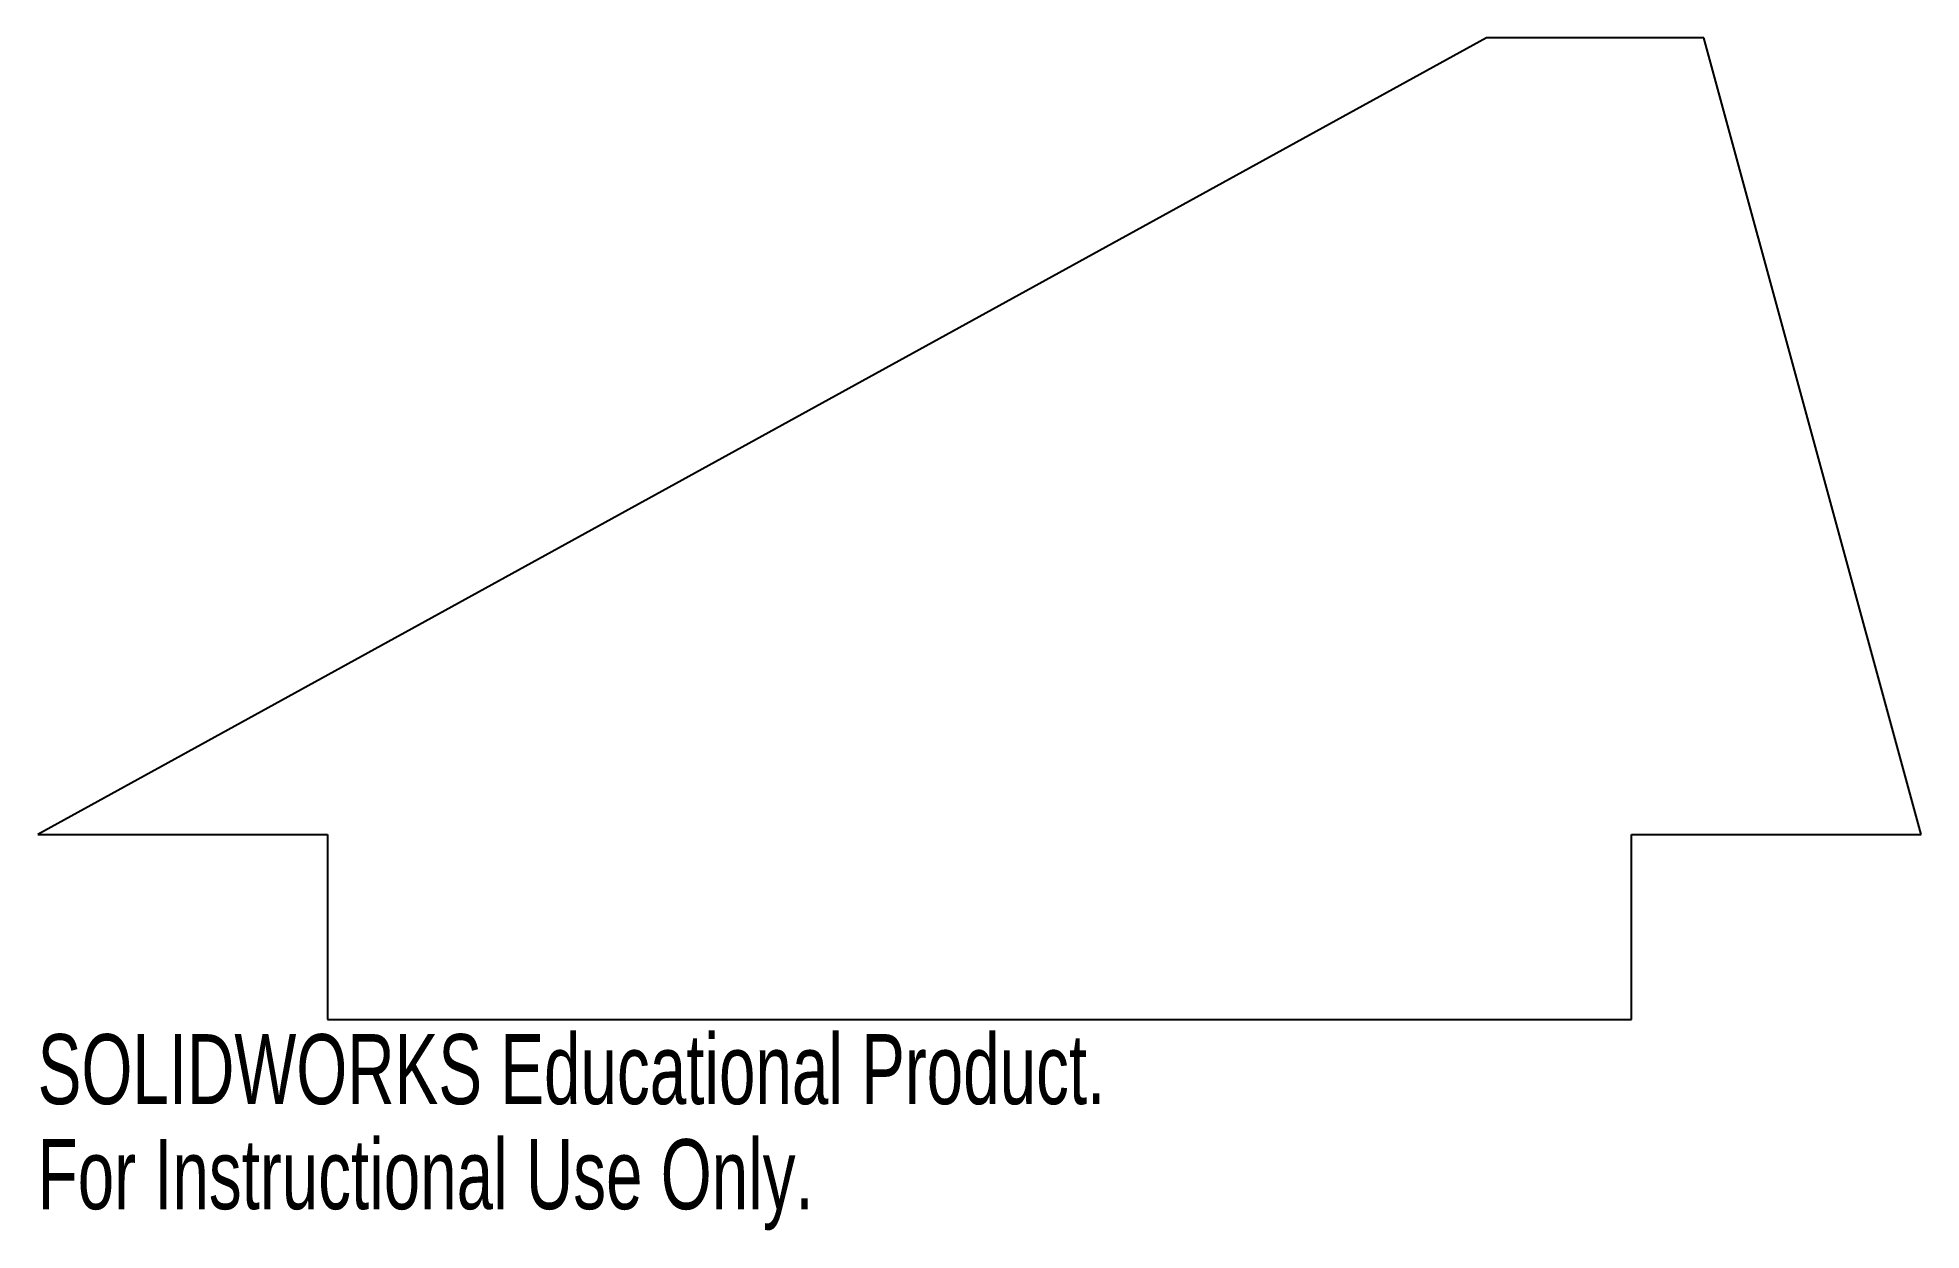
# Model space of a CAD drawing. Header units: millimetres. Extents: x 0 to 130, y -27 to 55.
import ezdxf

# ---------------------------------------------------------------- set-up
doc = ezdxf.new("R2010")
doc.units = ezdxf.units.MM
doc.styles.add('SLDTEXTSTYLE0', font='TXT', dxfattribs={"width": 0.7})

msp = doc.modelspace()

# ---------------------------------------------------------------- linework, layer by layer
at = {"color": 7, "linetype": 'Continuous'}
for p, q in [((100, 55), (0, 0)), ((115, 55), (100, 55)), ((130, 0), (115, 55)), ((0, 0), (20, 0)), ((20, 0), (20, -12.75)), ((110, -12.75), (110, 0)), ((110, 0), (130, 0)), ((20, -12.75), (110, -12.75))]:
    msp.add_line(p, q, dxfattribs=at)

# ---------------------------------------------------------------- texts
at = {"color": 7, "linetype": 'Continuous', "char_height": 4.8336, "attachment_point": 1, "style": 'SLDTEXTSTYLE0'}
for s, insert in [('SOLIDWORKS Educational Product.', (0, -13.77)), ('For Instructional Use Only.', (0, -21.02))]:
    msp.add_mtext(s, dxfattribs=dict(at, insert=insert))

doc.saveas('drawing.dxf')
